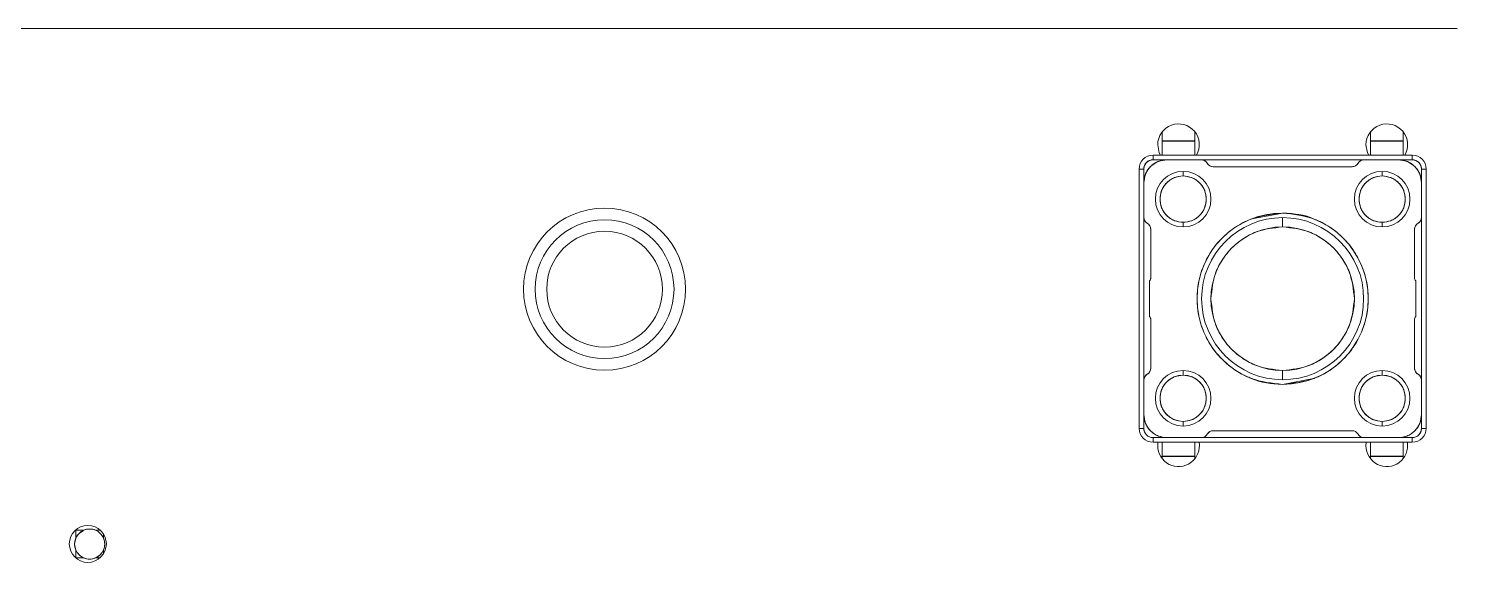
# Model space of a CAD drawing. Header units: millimetres. Extents: x -1 to 210, y -19 to 296.
# Drawn here: x 77.66 to 108.53, y 172.49 to 184.01 of the extents above; entities that cross this region are included whole.
import ezdxf

# ---------------------------------------------------------------- set-up
doc = ezdxf.new("R2010")
doc.units = ezdxf.units.MM

msp = doc.modelspace()

# ---------------------------------------------------------------- linework, layer by layer
at = {"color": 7, "linetype": 'Continuous', "lineweight": 15}
for p, q in [((108.489, 184.015), (39.452, 184.015)), ((102.152, 181.79), (102.152, 181.588)), ((102.152, 181.588), (102.852, 181.588)), ((102.152, 181.582), (102.852, 181.582)), ((102.152, 181.582), (102.152, 181.282)), ((102.852, 181.588), (102.852, 181.789)), ((102.852, 181.282), (102.852, 181.582)), ((106.652, 181.588), (106.652, 181.79)), ((107.352, 181.588), (106.652, 181.588)), ((107.352, 181.582), (106.652, 181.582)), ((106.652, 181.582), (106.652, 181.282)), ((107.352, 181.789), (107.352, 181.588)), ((107.352, 181.282), (107.352, 181.582)), ((107.552, 181.282), (101.952, 181.282)), ((101.952, 181.282), (101.952, 181.182)), ((102.309, 181.282), (102.152, 181.282)), ((102.852, 181.282), (102.694, 181.282)), ((106.809, 181.282), (106.652, 181.282)), ((107.352, 181.282), (107.194, 181.282)), ((107.552, 181.282), (107.552, 181.182)), ((101.652, 180.982), (101.652, 175.382)), ((101.752, 180.982), (101.652, 180.982)), ((101.752, 180.682), (101.752, 180.982)), ((102.252, 181.182), (101.952, 181.182)), ((102.252, 181.182), (102.992, 181.182)), ((102.602, 180.932), (102.602, 180.832)), ((106.512, 181.182), (102.992, 181.182)), ((103.252, 181.032), (106.252, 181.032)), ((106.512, 181.182), (107.252, 181.182)), ((106.902, 180.932), (106.902, 180.832)), ((107.552, 181.182), (107.252, 181.182)), ((107.752, 180.682), (107.752, 180.982)), ((107.852, 180.982), (107.752, 180.982)), ((107.852, 175.382), (107.852, 180.982)), ((101.752, 179.941), (101.752, 180.682)), ((107.752, 180.682), (107.752, 179.941)), ((104.752, 180.032), (104.086, 179.905)), ((101.752, 179.941), (101.752, 176.422)), ((101.902, 178.632), (101.902, 179.682)), ((102.602, 179.832), (102.602, 179.732)), ((104.752, 179.932), (104.752, 179.732)), ((106.902, 179.832), (106.902, 179.732)), ((107.602, 179.682), (107.602, 178.632)), ((107.752, 176.422), (107.752, 179.941)), ((101.877, 177.798), (101.877, 178.565)), ((107.627, 178.565), (107.627, 177.798)), ((101.902, 176.682), (101.902, 177.732)), ((107.602, 177.732), (107.602, 176.682)), ((102.602, 176.632), (102.602, 176.532)), ((104.752, 176.632), (104.752, 176.432)), ((106.902, 176.532), (106.902, 176.632)), ((101.752, 175.682), (101.752, 176.422)), ((104.752, 176.332), (105.418, 176.459)), ((107.752, 176.422), (107.752, 175.682)), ((101.752, 175.682), (101.752, 175.382)), ((107.752, 175.682), (107.752, 175.382)), ((101.752, 175.382), (101.652, 175.382)), ((102.602, 175.532), (102.602, 175.432)), ((106.902, 175.432), (106.902, 175.532)), ((107.752, 175.382), (107.852, 175.382)), ((101.952, 175.182), (102.252, 175.182)), ((101.952, 175.182), (101.952, 175.082)), ((101.952, 175.082), (107.552, 175.082)), ((102.052, 175.007), (102.058, 175.082)), ((102.152, 175.082), (102.152, 174.782)), ((102.152, 175.082), (102.309, 175.082)), ((102.992, 175.182), (102.252, 175.182)), ((102.694, 175.082), (102.852, 175.082)), ((102.852, 174.782), (102.852, 175.082)), ((102.992, 175.182), (106.512, 175.182)), ((103.252, 175.332), (106.252, 175.332)), ((107.252, 175.182), (106.512, 175.182)), ((106.552, 175.007), (106.558, 175.082)), ((106.652, 175.082), (106.809, 175.082)), ((106.652, 175.082), (106.652, 174.782)), ((107.194, 175.082), (107.352, 175.082)), ((107.552, 175.182), (107.252, 175.182)), ((107.352, 174.782), (107.352, 175.082)), ((107.552, 175.082), (107.552, 175.182)), ((102.852, 174.782), (102.152, 174.782)), ((102.152, 174.775), (102.152, 174.724)), ((102.852, 174.775), (102.152, 174.775)), ((102.852, 174.775), (102.852, 174.724)), ((106.652, 174.782), (107.352, 174.782)), ((106.652, 174.775), (107.352, 174.775)), ((106.652, 174.724), (106.652, 174.775)), ((107.352, 174.775), (107.352, 174.724)), ((78.678, 173.009), (78.678, 173.184)), ((78.678, 173.184), (78.853, 173.184)), ((79.103, 173.184), (79.207, 173.184)), ((79.207, 173.184), (79.108, 173.184)), ((78.769, 173.128), (78.835, 173.172)), ((79.278, 173.098), (79.278, 173.009)), ((78.678, 172.584), (78.678, 172.759)), ((78.853, 172.584), (78.678, 172.584)), ((79.198, 172.584), (79.103, 172.584)), ((79.186, 172.639), (79.12, 172.595)), ((79.278, 172.759), (79.278, 172.677)), ((79.278, 172.677), (79.278, 172.753))]:
    msp.add_line(p, q, dxfattribs=at)
at = {"color": 7, "linetype": 'Continuous', "lineweight": 15, "flags": 128}
for points in [[(102.112, 181.282), (102.086, 181.334), (102.052, 181.507)], [(106.612, 181.282), (106.586, 181.334), (106.552, 181.507)]]:
    msp.add_lwpolyline(points, dxfattribs=at)
at = {"color": 7, "linetype": 'Continuous', "lineweight": 15}
for centre, radius in [((90.102, 178.388), 1.75), ((90.102, 178.388), 1.5), ((90.102, 178.388), 1.25), ((78.938, 172.888), 0.4)]:
    msp.add_circle(centre, radius, dxfattribs=at)
for centre, radius, start, end in [((108.494, 183.919), 0.0959, 69.3752, 93.1282), ((102.502, 181.507), 0.45, 330.0029, 180), ((107.002, 181.507), 0.45, 330.0029, 180), ((101.952, 180.982), 0.3, 90, 180), ((107.552, 180.982), 0.3, 0, 90), ((102.252, 180.682), 0.5, 90, 180), ((101.952, 180.982), 0.2, 90, 180), ((102.602, 180.332), 0.6, 90, 270), ((102.602, 180.332), 0.6, 270, 90), ((102.992, 181.032), 0.15, 30, 90), ((103.252, 181.182), 0.15, 210, 270), ((106.252, 181.182), 0.15, 270, 330), ((106.902, 180.332), 0.6, 90, 270), ((106.512, 181.032), 0.15, 90, 150), ((106.902, 180.332), 0.6, 270, 90), ((107.252, 180.682), 0.5, 0, 90), ((107.552, 180.982), 0.2, 0, 90), ((102.602, 180.332), 0.5, 90, 270), ((102.602, 180.332), 0.5, 270, 90), ((106.902, 180.332), 0.5, 90, 270), ((106.902, 180.332), 0.5, 270, 90), ((104.752, 178.182), 1.85, 90, 270), ((104.752, 178.182), 1.85, 270, 90), ((101.902, 179.941), 0.15, 180, 240), ((101.752, 179.682), 0.15, 0, 60), ((104.752, 178.182), 1.75, 90, 270), ((104.752, 178.182), 1.55, 90, 270), ((104.752, 178.182), 1.75, 270, 90), ((104.752, 178.182), 1.55, 270, 90), ((107.752, 179.682), 0.15, 120, 180), ((107.602, 179.941), 0.15, 300, 0), ((101.802, 178.632), 0.1, 318.5904, 0), ((107.702, 178.632), 0.1, 180, 221.4096), ((101.802, 177.732), 0.1, 0, 41.4096), ((107.702, 177.732), 0.1, 138.5904, 180), ((101.752, 176.682), 0.15, 300, 0), ((102.602, 176.032), 0.6, 90, 270), ((102.602, 176.032), 0.6, 270, 90), ((106.902, 176.032), 0.6, 90, 270), ((106.902, 176.032), 0.6, 270, 90), ((107.752, 176.682), 0.15, 180, 240), ((101.902, 176.422), 0.15, 120, 180), ((102.602, 176.032), 0.5, 90, 270), ((102.602, 176.032), 0.5, 270, 90), ((106.902, 176.032), 0.5, 90, 270), ((106.902, 176.032), 0.5, 270, 90), ((107.602, 176.422), 0.15, 0, 60), ((102.252, 175.682), 0.5, 180, 270), ((107.252, 175.682), 0.5, 270, 0), ((101.952, 175.382), 0.3, 180, 270), ((101.952, 175.382), 0.2, 180, 270), ((107.552, 175.382), 0.2, 270, 0), ((107.552, 175.382), 0.3, 270, 0), ((102.502, 175.007), 0.45, 180, 9.5966), ((102.992, 175.332), 0.15, 270, 330), ((103.252, 175.182), 0.15, 90, 150), ((106.252, 175.182), 0.15, 30, 90), ((106.512, 175.332), 0.15, 210, 270), ((107.002, 175.007), 0.45, 180, 9.5967), ((78.978, 172.884), 0.325, 360, 180), ((78.978, 172.884), 0.325, 180, 360)]:
    msp.add_arc(centre, radius, start, end, dxfattribs=at)
for points, knots in [([(102.152, 181.282), (102.152, 181.322), (102.152, 181.404), (102.152, 181.501), (102.152, 181.569), (102.152, 181.578), (102.152, 181.582)], [0, 0, 0, 0, 0.250551, 0.499894, 0.747774, 1, 1, 1, 1]), ([(102.852, 181.582), (102.852, 181.577), (102.852, 181.569), (102.852, 181.501), (102.852, 181.404), (102.852, 181.323), (102.852, 181.282)], [0, 0, 0, 0, 0.250551, 0.499894, 0.747776, 1, 1, 1, 1]), ([(106.652, 181.282), (106.652, 181.322), (106.652, 181.404), (106.652, 181.501), (106.652, 181.569), (106.652, 181.578), (106.652, 181.582)], [0, 0, 0, 0, 0.250551, 0.499894, 0.747774, 1, 1, 1, 1]), ([(107.352, 181.582), (107.352, 181.577), (107.352, 181.569), (107.352, 181.501), (107.352, 181.404), (107.352, 181.323), (107.352, 181.282)], [0, 0, 0, 0, 0.250551, 0.499894, 0.747776, 1, 1, 1, 1]), ([(101.752, 180.682), (101.759, 180.744), (101.769, 180.841), (101.831, 180.958), (101.896, 181.038), (101.975, 181.102), (102.092, 181.165), (102.189, 181.175), (102.252, 181.182)], [0, 0, 0, 0, 0.239444, 0.369379, 0.500001, 0.629936, 0.760558, 1, 1, 1, 1]), ([(101.952, 181.182), (101.925, 181.179), (101.873, 181.173), (101.818, 181.134), (101.784, 181.094), (101.759, 181.048), (101.755, 181.008), (101.752, 180.982)], [0, 0, 0, 0, 0.250841, 0.499125, 0.624047, 0.745983, 1, 1, 1, 1]), ([(102.992, 181.182), (103.005, 181.181), (103.031, 181.179), (103.068, 181.163), (103.1, 181.139), (103.114, 181.118), (103.122, 181.107)], [0, 0, 0, 0, 0.251213, 0.499896, 0.745871, 1, 1, 1, 1]), ([(103.122, 181.107), (103.129, 181.096), (103.144, 181.074), (103.176, 181.05), (103.212, 181.035), (103.238, 181.033), (103.252, 181.032)], [0, 0, 0, 0, 0.251211, 0.499904, 0.74588, 1, 1, 1, 1]), ([(106.252, 181.032), (106.265, 181.033), (106.291, 181.035), (106.327, 181.05), (106.359, 181.074), (106.374, 181.096), (106.382, 181.107)], [0, 0, 0, 0, 0.251217, 0.499904, 0.745884, 1, 1, 1, 1]), ([(106.382, 181.107), (106.389, 181.117), (106.404, 181.139), (106.436, 181.163), (106.472, 181.179), (106.498, 181.181), (106.512, 181.182)], [0, 0, 0, 0, 0.251225, 0.499914, 0.745882, 1, 1, 1, 1]), ([(107.252, 181.182), (107.315, 181.175), (107.412, 181.165), (107.528, 181.102), (107.608, 181.038), (107.672, 180.958), (107.735, 180.842), (107.745, 180.744), (107.752, 180.682)], [0, 0, 0, 0, 0.2394441, 0.3693795, 0.4999984, 0.6299364, 0.7605564, 1, 1, 1, 1]), ([(107.752, 180.982), (107.749, 181.008), (107.743, 181.06), (107.704, 181.116), (107.664, 181.149), (107.618, 181.175), (107.579, 181.179), (107.552, 181.182)], [0, 0, 0, 0, 0.25084, 0.499125, 0.624052, 0.745982, 1, 1, 1, 1]), ([(102.602, 180.832), (102.539, 180.825), (102.442, 180.815), (102.326, 180.752), (102.246, 180.688), (102.181, 180.608), (102.119, 180.492), (102.109, 180.394), (102.102, 180.332)], [0, 0, 0, 0, 0.239445, 0.368219, 0.499997, 0.628777, 0.760556, 1, 1, 1, 1]), ([(103.102, 180.332), (103.095, 180.394), (103.085, 180.491), (103.023, 180.608), (102.958, 180.687), (102.879, 180.752), (102.762, 180.814), (102.665, 180.825), (102.602, 180.832)], [0, 0, 0, 0, 0.239444, 0.36822, 0.499999, 0.628776, 0.760556, 1, 1, 1, 1]), ([(106.902, 180.832), (106.839, 180.825), (106.742, 180.815), (106.626, 180.752), (106.546, 180.688), (106.481, 180.608), (106.419, 180.492), (106.409, 180.394), (106.402, 180.332)], [0, 0, 0, 0, 0.239444, 0.36822, 0.499999, 0.628777, 0.760556, 1, 1, 1, 1]), ([(107.402, 180.332), (107.395, 180.394), (107.385, 180.491), (107.323, 180.608), (107.258, 180.687), (107.179, 180.752), (107.062, 180.814), (106.965, 180.825), (106.902, 180.832)], [0, 0, 0, 0, 0.2394439, 0.3682219, 0.4999981, 0.6287758, 0.7605561, 1, 1, 1, 1]), ([(102.102, 180.332), (102.109, 180.269), (102.119, 180.172), (102.181, 180.055), (102.245, 179.976), (102.325, 179.911), (102.441, 179.849), (102.539, 179.838), (102.602, 179.832)], [0, 0, 0, 0, 0.239442, 0.36822, 0.499998, 0.628776, 0.760556, 1, 1, 1, 1]), ([(102.602, 179.832), (102.665, 179.838), (102.761, 179.849), (102.878, 179.911), (102.957, 179.975), (103.022, 180.055), (103.085, 180.171), (103.095, 180.269), (103.102, 180.332)], [0, 0, 0, 0, 0.239444, 0.36822, 0.5, 0.628778, 0.760558, 1, 1, 1, 1]), ([(106.402, 180.332), (106.409, 180.269), (106.419, 180.172), (106.481, 180.055), (106.545, 179.976), (106.625, 179.911), (106.741, 179.849), (106.839, 179.838), (106.902, 179.832)], [0, 0, 0, 0, 0.239442, 0.36822, 0.499998, 0.628776, 0.760556, 1, 1, 1, 1]), ([(106.902, 179.832), (106.965, 179.838), (107.061, 179.849), (107.178, 179.911), (107.257, 179.975), (107.322, 180.055), (107.385, 180.171), (107.395, 180.269), (107.402, 180.332)], [0, 0, 0, 0, 0.239444, 0.368221, 0.5, 0.628778, 0.760558, 1, 1, 1, 1]), ([(104.752, 180.032), (104.519, 180.007), (104.16, 179.968), (103.729, 179.738), (103.435, 179.499), (103.194, 179.205), (102.971, 178.774), (102.857, 178.182), (102.971, 177.59), (103.194, 177.159), (103.435, 176.864), (103.729, 176.625), (104.16, 176.395), (104.519, 176.356), (104.752, 176.332)], [0, 0, 0, 0, 0.119721, 0.184815, 0.25, 0.315093, 0.380279, 0.5, 0.619722, 0.684814, 0.75, 0.815093, 0.880279, 1, 1, 1, 1]), ([(104.752, 176.332), (104.984, 176.356), (105.344, 176.395), (105.775, 176.625), (106.069, 176.864), (106.309, 177.159), (106.532, 177.59), (106.647, 178.182), (106.532, 178.773), (106.309, 179.205), (106.069, 179.499), (105.775, 179.738), (105.344, 179.968), (104.984, 180.007), (104.752, 180.032)], [0, 0, 0, 0, 0.119721, 0.184814, 0.25, 0.315093, 0.380278, 0.5, 0.619722, 0.684815, 0.75, 0.815093, 0.880279, 1, 1, 1, 1]), ([(105.485, 179.875), (105.467, 179.884), (105.246, 180.002), (104.989, 180.017), (104.752, 180.032)], [0, 0, 0, 0, 0.077646, 1, 1, 1, 1]), ([(101.827, 179.812), (101.816, 179.819), (101.794, 179.834), (101.771, 179.866), (101.755, 179.902), (101.753, 179.928), (101.752, 179.941)], [0, 0, 0, 0, 0.251211, 0.499904, 0.74588, 1, 1, 1, 1]), ([(101.902, 179.682), (101.901, 179.695), (101.899, 179.721), (101.883, 179.757), (101.86, 179.789), (101.838, 179.804), (101.827, 179.812)], [0, 0, 0, 0, 0.251212, 0.499911, 0.745871, 1, 1, 1, 1]), ([(104.752, 179.732), (104.557, 179.711), (104.256, 179.679), (103.895, 179.486), (103.648, 179.285), (103.448, 179.039), (103.255, 178.678), (103.223, 178.377), (103.202, 178.182)], [0, 0, 0, 0, 0.239443, 0.369611, 0.5, 0.630168, 0.760557, 1, 1, 1, 1]), ([(106.302, 178.182), (106.281, 178.377), (106.249, 178.677), (106.056, 179.039), (105.856, 179.285), (105.609, 179.486), (105.248, 179.679), (104.947, 179.711), (104.752, 179.732)], [0, 0, 0, 0, 0.239443, 0.369611, 0.500001, 0.630167, 0.760557, 1, 1, 1, 1]), ([(107.677, 179.812), (107.666, 179.804), (107.644, 179.789), (107.621, 179.757), (107.605, 179.721), (107.603, 179.695), (107.602, 179.682)], [0, 0, 0, 0, 0.251208, 0.499898, 0.745871, 1, 1, 1, 1]), ([(107.752, 179.941), (107.751, 179.928), (107.749, 179.902), (107.733, 179.866), (107.71, 179.834), (107.688, 179.819), (107.677, 179.812)], [0, 0, 0, 0, 0.251212, 0.499911, 0.745871, 1, 1, 1, 1]), ([(101.877, 178.565), (101.884, 178.575), (101.898, 178.595), (101.901, 178.619), (101.902, 178.632)], [0, 0, 0, 0, 0.500006, 1, 1, 1, 1]), ([(107.602, 178.632), (107.603, 178.619), (107.605, 178.595), (107.62, 178.575), (107.627, 178.565)], [0, 0, 0, 0, 0.499992, 1, 1, 1, 1]), ([(103.202, 178.182), (103.223, 177.987), (103.255, 177.686), (103.447, 177.325), (103.647, 177.079), (103.894, 176.878), (104.255, 176.685), (104.557, 176.652), (104.752, 176.632)], [0, 0, 0, 0, 0.239443, 0.368953, 0.500005, 0.629515, 0.760557, 1, 1, 1, 1]), ([(104.752, 176.632), (104.947, 176.652), (105.247, 176.685), (105.608, 176.877), (105.855, 177.077), (106.055, 177.324), (106.249, 177.685), (106.281, 177.987), (106.302, 178.182)], [0, 0, 0, 0, 0.239443, 0.368953, 0.500004, 0.629515, 0.760557, 1, 1, 1, 1]), ([(101.902, 177.732), (101.901, 177.744), (101.898, 177.768), (101.884, 177.788), (101.877, 177.798)], [0, 0, 0, 0, 0.499994, 1, 1, 1, 1]), ([(107.627, 177.798), (107.62, 177.788), (107.605, 177.768), (107.603, 177.744), (107.602, 177.732)], [0, 0, 0, 0, 0.500015, 1, 1, 1, 1]), ([(101.827, 176.552), (101.838, 176.559), (101.859, 176.574), (101.883, 176.606), (101.899, 176.642), (101.901, 176.668), (101.902, 176.682)], [0, 0, 0, 0, 0.251211, 0.499903, 0.745879, 1, 1, 1, 1]), ([(107.602, 176.682), (107.603, 176.668), (107.605, 176.642), (107.621, 176.606), (107.644, 176.574), (107.666, 176.559), (107.677, 176.552)], [0, 0, 0, 0, 0.251213, 0.499912, 0.74588, 1, 1, 1, 1]), ([(101.752, 176.422), (101.753, 176.435), (101.755, 176.461), (101.771, 176.497), (101.794, 176.529), (101.816, 176.544), (101.827, 176.552)], [0, 0, 0, 0, 0.251215, 0.499911, 0.745879, 1, 1, 1, 1]), ([(102.602, 176.532), (102.539, 176.525), (102.442, 176.515), (102.326, 176.452), (102.246, 176.388), (102.181, 176.308), (102.119, 176.192), (102.109, 176.094), (102.102, 176.032)], [0, 0, 0, 0, 0.239442, 0.36822, 0.499997, 0.628777, 0.760556, 1, 1, 1, 1]), ([(103.102, 176.032), (103.095, 176.094), (103.085, 176.191), (103.023, 176.308), (102.958, 176.387), (102.879, 176.452), (102.762, 176.514), (102.665, 176.525), (102.602, 176.532)], [0, 0, 0, 0, 0.2394442, 0.3682209, 0.4999985, 0.6287761, 0.7605563, 1, 1, 1, 1]), ([(104.019, 176.489), (104.036, 176.479), (104.258, 176.361), (104.515, 176.346), (104.752, 176.332)], [0, 0, 0, 0, 0.078086, 1, 1, 1, 1]), ([(106.902, 176.532), (106.839, 176.525), (106.742, 176.515), (106.626, 176.452), (106.546, 176.388), (106.481, 176.308), (106.419, 176.192), (106.409, 176.094), (106.402, 176.032)], [0, 0, 0, 0, 0.239445, 0.368221, 0.499999, 0.628778, 0.760558, 1, 1, 1, 1]), ([(107.402, 176.032), (107.395, 176.094), (107.385, 176.191), (107.323, 176.308), (107.258, 176.387), (107.179, 176.452), (107.062, 176.514), (106.965, 176.525), (106.902, 176.532)], [0, 0, 0, 0, 0.239442, 0.368219, 0.499997, 0.628775, 0.760556, 1, 1, 1, 1]), ([(107.677, 176.552), (107.688, 176.544), (107.709, 176.529), (107.733, 176.498), (107.749, 176.461), (107.751, 176.435), (107.752, 176.422)], [0, 0, 0, 0, 0.251208, 0.499898, 0.745871, 1, 1, 1, 1]), ([(102.102, 176.032), (102.109, 175.969), (102.119, 175.872), (102.181, 175.755), (102.245, 175.676), (102.325, 175.611), (102.441, 175.549), (102.539, 175.538), (102.602, 175.532)], [0, 0, 0, 0, 0.239442, 0.36822, 0.499999, 0.628776, 0.760558, 1, 1, 1, 1]), ([(102.602, 175.532), (102.665, 175.538), (102.761, 175.549), (102.878, 175.611), (102.957, 175.675), (103.022, 175.755), (103.085, 175.871), (103.095, 175.969), (103.102, 176.032)], [0, 0, 0, 0, 0.239444, 0.36822, 0.5, 0.628778, 0.760558, 1, 1, 1, 1]), ([(106.402, 176.032), (106.409, 175.969), (106.419, 175.872), (106.481, 175.755), (106.545, 175.676), (106.625, 175.611), (106.741, 175.549), (106.839, 175.538), (106.902, 175.532)], [0, 0, 0, 0, 0.239444, 0.368222, 0.5, 0.628776, 0.760556, 1, 1, 1, 1]), ([(106.902, 175.532), (106.965, 175.538), (107.061, 175.549), (107.178, 175.611), (107.257, 175.675), (107.322, 175.755), (107.385, 175.871), (107.395, 175.969), (107.402, 176.032)], [0, 0, 0, 0, 0.239444, 0.36822, 0.499999, 0.628777, 0.760556, 1, 1, 1, 1]), ([(102.252, 175.182), (102.189, 175.188), (102.092, 175.199), (101.976, 175.261), (101.896, 175.325), (101.831, 175.405), (101.769, 175.521), (101.759, 175.619), (101.752, 175.682)], [0, 0, 0, 0, 0.239442, 0.36822, 0.499997, 0.628777, 0.760556, 1, 1, 1, 1]), ([(107.752, 175.682), (107.745, 175.619), (107.735, 175.522), (107.673, 175.405), (107.608, 175.326), (107.528, 175.261), (107.412, 175.199), (107.315, 175.188), (107.252, 175.182)], [0, 0, 0, 0, 0.239444, 0.369379, 0.500001, 0.629936, 0.760556, 1, 1, 1, 1]), ([(101.752, 175.382), (101.755, 175.355), (101.761, 175.303), (101.8, 175.248), (101.839, 175.214), (101.886, 175.189), (101.925, 175.184), (101.952, 175.182)], [0, 0, 0, 0, 0.2508421, 0.4991235, 0.624051, 0.7459819, 1, 1, 1, 1]), ([(107.552, 175.182), (107.578, 175.185), (107.631, 175.19), (107.686, 175.23), (107.719, 175.269), (107.745, 175.315), (107.749, 175.355), (107.752, 175.382)], [0, 0, 0, 0, 0.250847, 0.499123, 0.624054, 0.74599, 1, 1, 1, 1]), ([(102.152, 175.082), (102.152, 175.041), (102.152, 174.959), (102.152, 174.863), (102.152, 174.794), (102.152, 174.786), (102.152, 174.782)], [0, 0, 0, 0, 0.250551, 0.499894, 0.747774, 1, 1, 1, 1]), ([(102.852, 175.082), (102.852, 175.041), (102.852, 174.959), (102.852, 174.863), (102.852, 174.794), (102.852, 174.786), (102.852, 174.782)], [0, 0, 0, 0, 0.250551, 0.499894, 0.747774, 1, 1, 1, 1]), ([(103.122, 175.257), (103.114, 175.246), (103.1, 175.224), (103.068, 175.2), (103.032, 175.185), (103.005, 175.183), (102.992, 175.182)], [0, 0, 0, 0, 0.25121, 0.49991, 0.745868, 1, 1, 1, 1]), ([(103.252, 175.332), (103.239, 175.331), (103.212, 175.329), (103.176, 175.313), (103.144, 175.289), (103.129, 175.268), (103.122, 175.257)], [0, 0, 0, 0, 0.251216, 0.499901, 0.745869, 1, 1, 1, 1]), ([(106.382, 175.257), (106.374, 175.267), (106.359, 175.289), (106.328, 175.313), (106.291, 175.329), (106.265, 175.331), (106.252, 175.332)], [0, 0, 0, 0, 0.251217, 0.499909, 0.745868, 1, 1, 1, 1]), ([(106.512, 175.182), (106.498, 175.183), (106.472, 175.185), (106.436, 175.2), (106.404, 175.224), (106.389, 175.246), (106.382, 175.257)], [0, 0, 0, 0, 0.251215, 0.4999, 0.745877, 1, 1, 1, 1]), ([(106.652, 174.782), (106.652, 174.786), (106.652, 174.794), (106.652, 174.862), (106.652, 174.959), (106.652, 175.04), (106.652, 175.082)], [0, 0, 0, 0, 0.250551, 0.499894, 0.747776, 1, 1, 1, 1]), ([(107.352, 175.082), (107.352, 175.041), (107.352, 174.959), (107.352, 174.863), (107.352, 174.794), (107.352, 174.786), (107.352, 174.782)], [0, 0, 0, 0, 0.250551, 0.499894, 0.747774, 1, 1, 1, 1]), ([(79.303, 172.884), (79.298, 172.926), (79.288, 173.011), (79.213, 173.119), (79.105, 173.192), (78.978, 173.217), (78.85, 173.192), (78.743, 173.119), (78.667, 173.011), (78.658, 172.926), (78.653, 172.884)], [0, 0, 0, 0, 0.125001, 0.249999, 0.374995, 0.499998, 0.625005, 0.750001, 0.874999, 1, 1, 1, 1]), ([(78.653, 172.884), (78.658, 172.841), (78.667, 172.756), (78.743, 172.648), (78.85, 172.575), (78.978, 172.55), (79.105, 172.575), (79.213, 172.648), (79.288, 172.756), (79.298, 172.841), (79.303, 172.884)], [0, 0, 0, 0, 0.124999, 0.249999, 0.375002, 0.500002, 0.624998, 0.750001, 0.875001, 1, 1, 1, 1])]:
    msp.add_open_spline(points, degree=3, knots=knots, dxfattribs=at)

doc.saveas('drawing.dxf')
